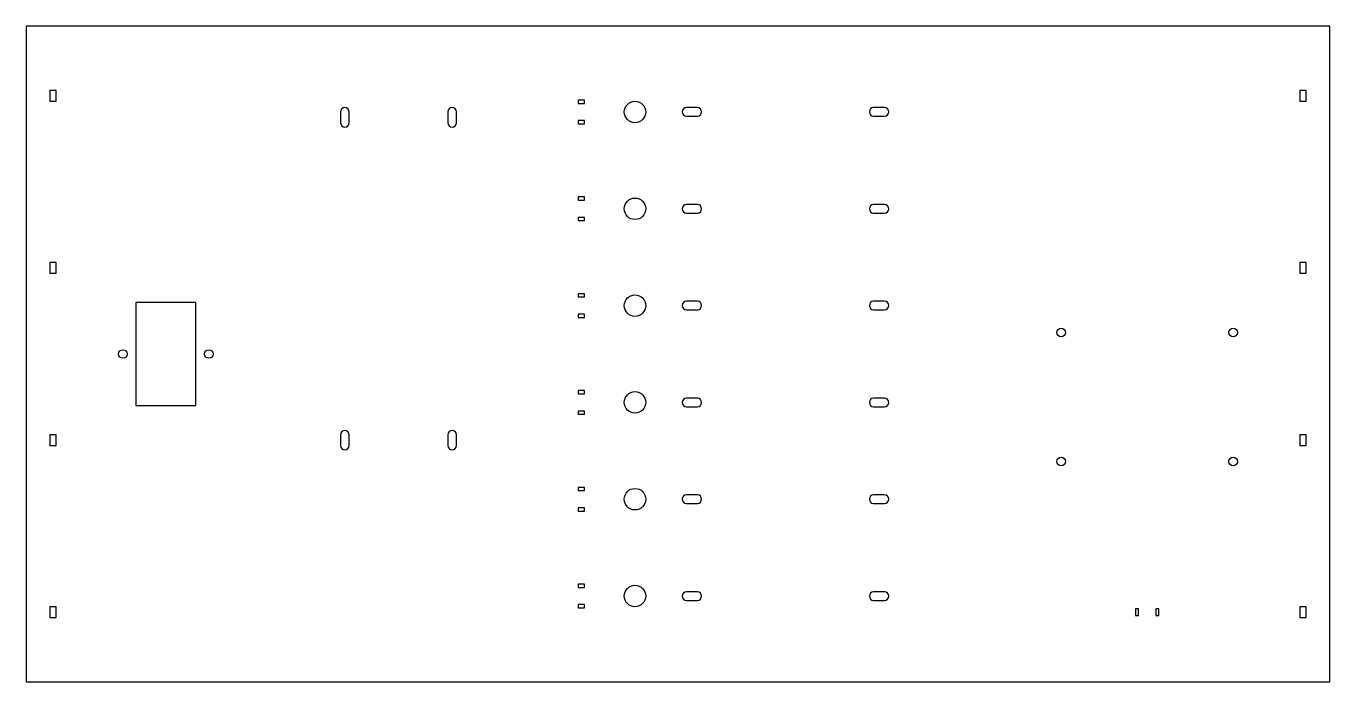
# Model space of a CAD drawing. Header units: millimetres. Extents: x -303 to 303, y -152 to 152.
import ezdxf

# ---------------------------------------------------------------- set-up
doc = ezdxf.new("R2010")
doc.units = ezdxf.units.MM

msp = doc.modelspace()

# ---------------------------------------------------------------- linework, layer by layer
at = {"color": 7, "linetype": 'Continuous', "lineweight": 25}
for p, q in [((-303.2125, 152.4), (-303.2125, -152.4)), ((303.2125, 152.4), (-303.2125, 152.4)), ((303.2125, -152.4), (303.2125, 152.4)), ((-292.2125, 122.5), (-292.2125, 117.5)), ((-289.2125, 122.5), (-292.2125, 122.5)), ((-289.2125, 117.5), (-289.2125, 122.5)), ((289.2125, 122.5), (289.2125, 117.5)), ((292.2125, 122.5), (289.2125, 122.5)), ((292.2125, 117.5), (292.2125, 122.5)), ((-292.2125, 117.5), (-289.2125, 117.5)), ((-46.5, 118), (-46.5, 116.5)), ((-43.5, 118), (-46.5, 118)), ((-46.5, 116.5), (-43.5, 116.5)), ((-43.5, 116.5), (-43.5, 118)), ((289.2125, 117.5), (292.2125, 117.5)), ((-157, 112.5), (-157, 107.5)), ((-153, 107.5), (-153, 112.5)), ((-107, 112.5), (-107, 107.5)), ((-103, 107.5), (-103, 112.5)), ((9, 114.5), (4, 114.5)), ((4, 110.5), (9, 110.5)), ((96, 114.5), (91, 114.5)), ((91, 110.5), (96, 110.5)), ((-46.5, 108.5), (-46.5, 107)), ((-43.5, 108.5), (-46.5, 108.5)), ((-46.5, 107), (-43.5, 107)), ((-43.5, 107), (-43.5, 108.5)), ((-46.5, 73), (-46.5, 71.5)), ((-43.5, 73), (-46.5, 73)), ((-43.5, 71.5), (-43.5, 73)), ((-46.5, 71.5), (-43.5, 71.5)), ((9, 69.5), (4, 69.5)), ((96, 69.5), (91, 69.5)), ((-46.5, 63.5), (-46.5, 62)), ((-43.5, 63.5), (-46.5, 63.5)), ((-46.5, 62), (-43.5, 62)), ((-43.5, 62), (-43.5, 63.5)), ((4, 65.5), (9, 65.5)), ((91, 65.5), (96, 65.5)), ((-292.2125, 42.5), (-292.2125, 37.5)), ((-289.2125, 42.5), (-292.2125, 42.5)), ((-289.2125, 37.5), (-289.2125, 42.5)), ((289.2125, 42.5), (289.2125, 37.5)), ((292.2125, 42.5), (289.2125, 42.5)), ((292.2125, 37.5), (292.2125, 42.5)), ((-292.2125, 37.5), (-289.2125, 37.5)), ((289.2125, 37.5), (292.2125, 37.5)), ((-46.5, 28), (-46.5, 26.5)), ((-43.5, 28), (-46.5, 28)), ((-46.5, 26.5), (-43.5, 26.5)), ((-43.5, 26.5), (-43.5, 28)), ((9, 24.5), (4, 24.5)), ((96, 24.5), (91, 24.5)), ((-252.2125, 24), (-252.2125, -24)), ((-224.2125, 24), (-252.2125, 24)), ((-224.2125, -24), (-224.2125, 24)), ((-46.5, 18.5), (-46.5, 17)), ((-43.5, 18.5), (-46.5, 18.5)), ((-43.5, 17), (-43.5, 18.5)), ((4, 20.5), (9, 20.5)), ((91, 20.5), (96, 20.5)), ((-46.5, 17), (-43.5, 17)), ((-46.5, -17), (-46.5, -18.5)), ((-43.5, -17), (-46.5, -17)), ((-43.5, -18.5), (-43.5, -17)), ((-252.2125, -24), (-224.2125, -24)), ((-46.5, -18.5), (-43.5, -18.5)), ((9, -20.5), (4, -20.5)), ((96, -20.5), (91, -20.5)), ((-46.5, -26.5), (-46.5, -28)), ((-43.5, -26.5), (-46.5, -26.5)), ((-46.5, -28), (-43.5, -28)), ((-43.5, -28), (-43.5, -26.5)), ((4, -24.5), (9, -24.5)), ((91, -24.5), (96, -24.5)), ((-292.2125, -37.5), (-292.2125, -42.5)), ((-289.2125, -37.5), (-292.2125, -37.5)), ((-289.2125, -42.5), (-289.2125, -37.5)), ((-157, -37.5), (-157, -42.5)), ((-153, -42.5), (-153, -37.5)), ((-107, -37.5), (-107, -42.5)), ((-103, -42.5), (-103, -37.5)), ((289.2125, -37.5), (289.2125, -42.5)), ((292.2125, -37.5), (289.2125, -37.5)), ((292.2125, -42.5), (292.2125, -37.5)), ((-292.2125, -42.5), (-289.2125, -42.5)), ((289.2125, -42.5), (292.2125, -42.5)), ((-46.5, -62), (-46.5, -63.5)), ((-43.5, -62), (-46.5, -62)), ((-46.5, -63.5), (-43.5, -63.5)), ((-43.5, -63.5), (-43.5, -62)), ((9, -65.5), (4, -65.5)), ((96, -65.5), (91, -65.5)), ((-46.5, -71.5), (-46.5, -73)), ((-43.5, -71.5), (-46.5, -71.5)), ((-43.5, -73), (-43.5, -71.5)), ((4, -69.5), (9, -69.5)), ((91, -69.5), (96, -69.5)), ((-46.5, -73), (-43.5, -73)), ((-46.5, -107), (-46.5, -108.5)), ((-43.5, -107), (-46.5, -107)), ((-46.5, -108.5), (-43.5, -108.5)), ((-43.5, -108.5), (-43.5, -107)), ((9, -110.5), (4, -110.5)), ((4, -114.5), (9, -114.5)), ((96, -110.5), (91, -110.5)), ((91, -114.5), (96, -114.5)), ((-292.2125, -117.5), (-292.2125, -122.5)), ((-289.2125, -117.5), (-292.2125, -117.5)), ((-289.2125, -122.5), (-289.2125, -117.5)), ((-46.5, -116.5), (-46.5, -118)), ((-43.5, -116.5), (-46.5, -116.5)), ((-46.5, -118), (-43.5, -118)), ((-43.5, -118), (-43.5, -116.5)), ((212.7125, -118.5), (212.7125, -121.5)), ((214.2125, -118.5), (212.7125, -118.5)), ((214.2125, -121.5), (214.2125, -118.5)), ((222.2125, -118.5), (222.2125, -121.5)), ((223.7125, -118.5), (222.2125, -118.5)), ((223.7125, -121.5), (223.7125, -118.5)), ((289.2125, -117.5), (289.2125, -122.5)), ((292.2125, -117.5), (289.2125, -117.5)), ((292.2125, -122.5), (292.2125, -117.5)), ((-292.2125, -122.5), (-289.2125, -122.5)), ((212.7125, -121.5), (214.2125, -121.5)), ((222.2125, -121.5), (223.7125, -121.5)), ((289.2125, -122.5), (292.2125, -122.5)), ((-303.2125, -152.4), (303.2125, -152.4))]:
    msp.add_line(p, q, dxfattribs=at)
for centre, radius in [((-20, 112.5), 5), ((-20, 67.5), 5), ((-20, 22.5), 5), ((178.2125, 10), 2), ((258.2125, 10), 2), ((-258.2125, 0), 2), ((-218.2125, 0), 2), ((-20, -22.5), 5), ((178.2125, -50), 2), ((258.2125, -50), 2), ((-20, -67.5), 5), ((-20, -112.5), 5)]:
    msp.add_circle(centre, radius, dxfattribs=at)
for centre, start, end in [((-155, 112.5), 0, 180), ((-105, 112.5), 0, 180), ((4, 112.5), 90, 270), ((9, 112.5), 270, 90), ((91, 112.5), 90, 270), ((96, 112.5), 270, 90), ((-155, 107.5), 180, 0), ((-105, 107.5), 180, 0), ((4, 67.5), 90, 270), ((9, 67.5), 270, 90), ((91, 67.5), 90, 270), ((96, 67.5), 270, 90), ((4, 22.5), 90, 270), ((9, 22.5), 270, 90), ((91, 22.5), 90, 270), ((96, 22.5), 270, 90), ((4, -22.5), 90, 270), ((9, -22.5), 270, 90), ((91, -22.5), 90, 270), ((96, -22.5), 270, 90), ((-155, -37.5), 0, 180), ((-105, -37.5), 0, 180), ((-155, -42.5), 180, 0), ((-105, -42.5), 180, 0), ((4, -67.5), 90, 270), ((9, -67.5), 270, 90), ((91, -67.5), 90, 270), ((96, -67.5), 270, 90), ((4, -112.5), 90, 270), ((9, -112.5), 270, 90), ((91, -112.5), 90, 270), ((96, -112.5), 270, 90)]:
    msp.add_arc(centre, 2, start, end, dxfattribs=at)

doc.saveas('drawing.dxf')
